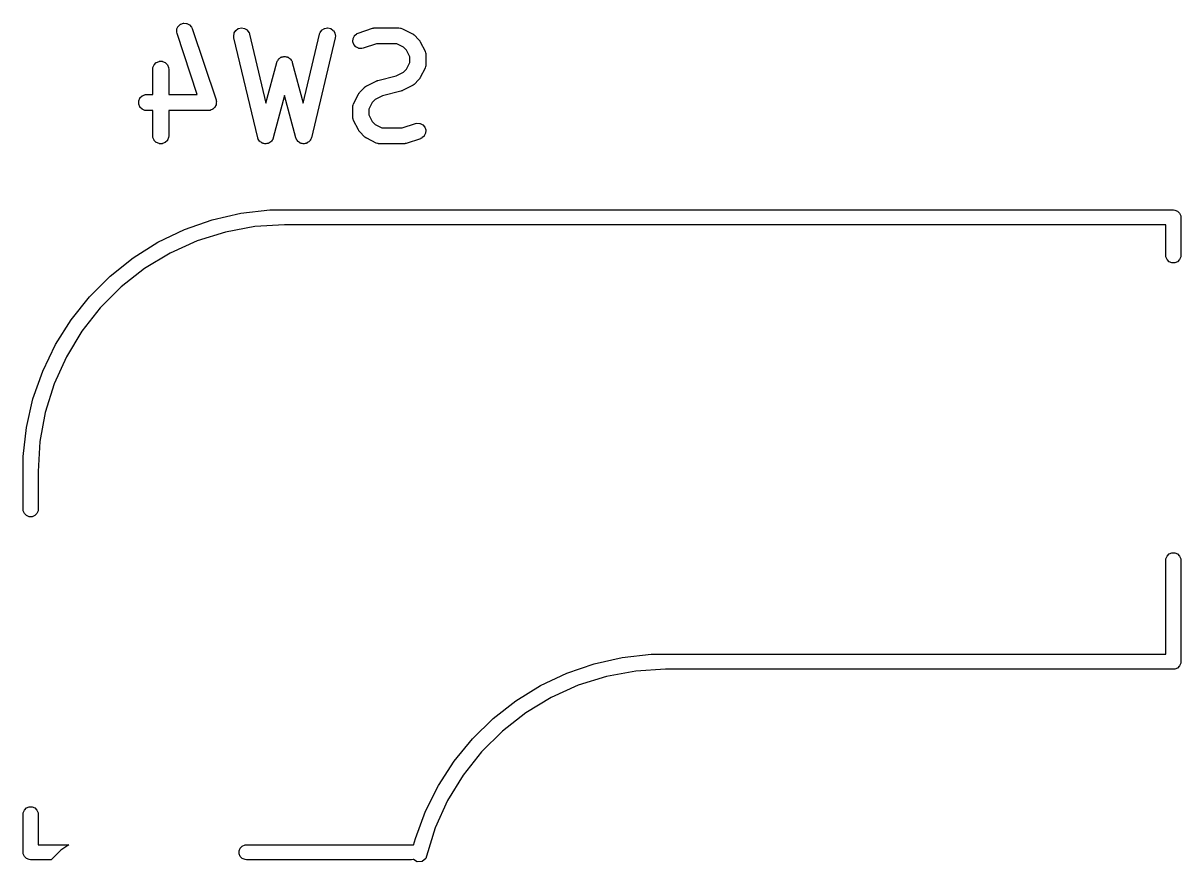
# Model space of a CAD drawing. Header units: millimetres. Extents: x 73.1 to 170.6, y -160.7 to -95.4.
# Drawn here: x 92.72 to 104.3, y -149.8 to -141.41 of the extents above; entities that cross this region are included whole.
import ezdxf

# ---------------------------------------------------------------- set-up
doc = ezdxf.new("R2010")
doc.units = ezdxf.units.MM
doc.layers.add('B.Silkscreen', color=31, linetype='CONTINUOUS', true_color=0xe8b2a7)

msp = doc.modelspace()

# ---------------------------------------------------------------- linework, layer by layer
at = {"layer": 'B.Silkscreen', "linetype": 'CONTINUOUS'}
for p, q in [((94.254601, -141.502225), (94.256676, -141.473035)), ((94.254712, -141.503689), (94.254601, -141.502225)), ((94.257972, -141.518026), (94.254712, -141.503689)), ((94.256676, -141.473035), (94.257191, -141.471154)), ((94.257191, -141.471154), (94.270277, -141.444981)), ((94.270277, -141.444981), (94.271473, -141.44344)), ((94.271473, -141.44344), (94.29358, -141.424266)), ((94.29358, -141.424266), (94.295275, -141.4233)), ((94.295275, -141.4233), (94.323038, -141.414046)), ((94.323038, -141.414046), (94.324974, -141.413802)), ((94.324974, -141.413802), (94.354164, -141.415877)), ((94.354164, -141.415877), (94.356045, -141.416392)), ((94.356045, -141.416392), (94.382218, -141.429478)), ((94.382218, -141.429478), (94.383759, -141.430674)), ((94.383759, -141.430674), (94.402933, -141.452781)), ((94.402933, -141.452781), (94.403722, -141.454019)), ((94.403722, -141.454019), (94.409716, -141.467445)), ((94.409716, -141.467445), (94.409893, -141.467902)), ((94.409893, -141.467902), (94.647988, -142.182186)), ((94.830855, -141.512108), (94.846191, -141.487186)), ((94.846191, -141.487186), (94.847518, -141.485755)), ((94.847518, -141.485755), (94.871225, -141.468598)), ((94.871225, -141.468598), (94.872998, -141.467785)), ((94.872998, -141.467785), (94.901466, -141.461007)), ((94.901466, -141.461007), (94.903416, -141.460934)), ((94.903416, -141.460934), (94.932311, -141.465567)), ((94.932311, -141.465567), (94.934139, -141.466246)), ((94.934139, -141.466246), (94.959061, -141.481582)), ((94.959061, -141.481582), (94.960492, -141.482909)), ((94.960492, -141.482909), (94.977649, -141.506616)), ((94.977649, -141.506616), (94.978325, -141.507918)), ((95.689673, -141.507918), (95.690349, -141.506616)), ((95.690349, -141.506616), (95.707506, -141.482909)), ((95.707506, -141.482909), (95.708937, -141.481582)), ((95.708937, -141.481582), (95.733859, -141.466246)), ((95.733859, -141.466246), (95.735687, -141.465567)), ((95.735687, -141.465567), (95.764582, -141.460934)), ((95.764582, -141.460934), (95.766532, -141.461007)), ((95.766532, -141.461007), (95.795, -141.467785)), ((95.795, -141.467785), (95.796773, -141.468598)), ((95.796773, -141.468598), (95.82048, -141.485755)), ((95.82048, -141.485755), (95.821807, -141.487186)), ((95.821807, -141.487186), (95.837143, -141.512108)), ((96.070606, -141.512544), (96.213462, -141.464925)), ((96.213462, -141.464925), (96.213934, -141.464793)), ((96.213934, -141.464793), (96.220771, -141.463237)), ((96.220771, -141.463237), (96.222216, -141.46264)), ((96.222216, -141.46264), (96.223638, -141.462284)), ((96.223638, -141.462284), (96.22598, -141.462052)), ((96.22598, -141.462052), (96.228273, -141.461532)), ((96.228273, -141.461532), (96.229734, -141.461421)), ((96.229734, -141.461421), (96.231282, -141.46153)), ((96.231282, -141.46153), (96.238271, -141.460843)), ((96.238271, -141.460843), (96.238761, -141.460819)), ((96.238761, -141.460819), (96.476856, -141.460819)), ((96.476856, -141.460819), (96.477346, -141.460843)), ((96.477346, -141.460843), (96.491978, -141.462284)), ((96.491978, -141.462284), (96.493401, -141.462641)), ((96.493401, -141.462641), (96.49514, -141.463361)), ((96.49514, -141.463361), (96.497019, -141.463495)), ((96.497019, -141.463495), (96.498452, -141.463812)), ((96.498452, -141.463812), (96.512184, -141.469067)), ((96.512184, -141.469067), (96.512633, -141.469265)), ((96.512633, -141.469265), (96.607871, -141.516884)), ((94.258105, -141.518498), (94.257972, -141.518026)), ((94.4611, -142.127485), (94.258105, -141.518498)), ((94.825526, -141.544299), (94.825543, -141.542831)), ((94.827514, -141.558867), (94.825526, -141.544299)), ((94.825543, -141.542831), (94.830176, -141.513936)), ((94.827604, -141.559349), (94.827514, -141.558867)), ((95.065699, -142.559349), (94.827604, -141.559349)), ((94.830176, -141.513936), (94.830855, -141.512108)), ((94.978325, -141.507918), (94.983115, -141.521818)), ((94.983115, -141.521818), (94.983252, -141.522289)), ((94.983252, -141.522289), (95.147913, -142.213869)), ((95.520083, -142.213869), (95.684746, -141.522289)), ((95.840394, -141.559348), (95.602299, -142.559349)), ((95.684746, -141.522289), (95.684883, -141.521818)), ((95.684883, -141.521818), (95.689673, -141.507918)), ((95.837143, -141.512108), (95.837822, -141.513936)), ((95.837822, -141.513936), (95.842455, -141.542831)), ((95.840484, -141.558866), (95.840394, -141.559348)), ((95.842472, -141.544299), (95.840484, -141.558866)), ((95.842455, -141.542831), (95.842472, -141.544299)), ((96.016506, -141.597463), (96.018581, -141.568273)), ((96.01675, -141.599399), (96.016506, -141.597463)), ((96.026004, -141.627162), (96.01675, -141.599399)), ((96.018581, -141.568273), (96.019096, -141.566392)), ((96.019096, -141.566392), (96.032182, -141.540219)), ((96.032182, -141.540219), (96.033378, -141.538678)), ((96.033378, -141.538678), (96.055485, -141.519504)), ((96.055485, -141.519504), (96.056723, -141.518715)), ((96.056723, -141.518715), (96.070149, -141.512721)), ((96.070149, -141.512721), (96.070606, -141.512544)), ((96.251741, -141.620819), (96.121202, -141.664332)), ((96.457971, -141.620819), (96.251741, -141.620819)), ((96.524703, -141.654185), (96.457971, -141.620819)), ((96.607871, -141.516884), (96.608298, -141.517124)), ((96.608298, -141.517124), (96.614239, -141.520862)), ((96.614239, -141.520862), (96.615677, -141.521459)), ((96.615677, -141.521459), (96.616935, -141.522214)), ((96.616935, -141.522214), (96.618745, -141.5237)), ((96.618745, -141.5237), (96.620741, -141.524956)), ((96.620741, -141.524956), (96.621856, -141.525912)), ((96.621856, -141.525912), (96.622879, -141.527092)), ((96.622879, -141.527092), (96.628299, -141.53154)), ((96.628299, -141.53154), (96.628663, -141.531869)), ((96.628663, -141.531869), (96.676282, -141.579488)), ((96.676282, -141.579488), (96.676611, -141.579852)), ((96.676611, -141.579852), (96.68106, -141.585274)), ((96.68106, -141.585274), (96.682239, -141.586296)), ((96.682239, -141.586296), (96.683195, -141.587411)), ((96.683195, -141.587411), (96.684447, -141.589401)), ((96.684447, -141.589401), (96.685937, -141.591216)), ((96.685937, -141.591216), (96.686692, -141.592475)), ((96.686692, -141.592475), (96.687286, -141.593909)), ((96.687286, -141.593909), (96.691027, -141.599853)), ((96.691027, -141.599853), (96.691267, -141.60028)), ((96.691267, -141.60028), (96.738886, -141.695518)), ((96.02697, -141.628857), (96.026004, -141.627162)), ((96.046144, -141.650964), (96.02697, -141.628857)), ((96.047685, -141.65216), (96.046144, -141.650964)), ((96.073858, -141.665246), (96.047685, -141.65216)), ((96.075739, -141.665761), (96.073858, -141.665246)), ((96.104929, -141.667836), (96.075739, -141.665761)), ((96.106393, -141.667725), (96.104929, -141.667836)), ((96.12073, -141.664465), (96.106393, -141.667725)), ((96.121202, -141.664332), (96.12073, -141.664465)), ((96.553966, -141.683448), (96.524703, -141.654185)), ((96.587332, -141.75018), (96.553966, -141.683448)), ((96.738886, -141.695518), (96.739084, -141.695967)), ((96.739084, -141.695967), (96.744339, -141.709698)), ((96.744339, -141.709698), (96.744656, -141.711131)), ((96.744656, -141.711131), (96.744789, -141.71301)), ((96.744789, -141.71301), (96.74551, -141.71475)), ((96.74551, -141.71475), (96.745867, -141.716173)), ((96.745867, -141.716173), (96.747308, -141.730805)), ((96.747308, -141.730805), (96.747332, -141.731295)), ((96.747332, -141.731295), (96.747332, -141.826533)), ((94.017726, -141.857607), (94.028925, -141.830571)), ((94.028925, -141.830571), (94.030008, -141.828948)), ((94.030008, -141.828948), (94.0507, -141.808256)), ((94.0507, -141.808256), (94.052323, -141.807173)), ((94.052323, -141.807173), (94.079359, -141.795974)), ((94.079359, -141.795974), (94.081272, -141.795593)), ((94.081272, -141.795593), (94.110536, -141.795593)), ((94.110536, -141.795593), (94.112449, -141.795974)), ((94.112449, -141.795974), (94.139485, -141.807173)), ((94.139485, -141.807173), (94.141108, -141.808256)), ((94.141108, -141.808256), (94.1618, -141.828948)), ((94.1618, -141.828948), (94.162883, -141.830571)), ((94.162883, -141.830571), (94.174082, -141.857607)), ((95.147913, -142.213869), (95.2567, -141.80592)), ((95.2567, -141.80592), (95.256849, -141.805453)), ((95.256849, -141.805453), (95.257935, -141.802554)), ((95.257935, -141.802554), (95.258052, -141.801679)), ((95.258052, -141.801679), (95.25868, -141.799837)), ((95.25868, -141.799837), (95.259461, -141.798485)), ((95.259461, -141.798485), (95.262013, -141.791685)), ((95.262013, -141.791685), (95.262724, -141.790402)), ((95.262724, -141.790402), (95.268544, -141.782797)), ((95.268544, -141.782797), (95.273343, -141.77451)), ((95.273343, -141.77451), (95.27463, -141.773045)), ((95.27463, -141.773045), (95.27796, -141.770495)), ((95.27796, -141.770495), (95.280511, -141.767164)), ((95.280511, -141.767164), (95.281975, -141.765877)), ((95.281975, -141.765877), (95.290263, -141.761077)), ((95.290263, -141.761077), (95.297869, -141.755257)), ((95.297869, -141.755257), (95.299619, -141.754397)), ((95.299619, -141.754397), (95.303669, -141.753316)), ((95.303669, -141.753316), (95.307302, -141.751214)), ((95.307302, -141.751214), (95.309147, -141.750586)), ((95.309147, -141.750586), (95.318644, -141.749323)), ((95.318644, -141.749323), (95.327896, -141.746857)), ((95.327896, -141.746857), (95.329842, -141.746732)), ((95.329842, -141.746732), (95.333995, -141.747283)), ((95.333995, -141.747283), (95.338157, -141.746731)), ((95.338157, -141.746731), (95.340103, -141.746856)), ((95.340103, -141.746856), (95.349363, -141.749325)), ((95.349363, -141.749325), (95.358851, -141.750586)), ((95.358851, -141.750586), (95.360697, -141.751215)), ((95.360697, -141.751215), (95.364322, -141.753313)), ((95.364322, -141.753313), (95.368379, -141.754396)), ((95.368379, -141.754396), (95.370129, -141.755257)), ((95.370129, -141.755257), (95.377734, -141.761078)), ((95.377734, -141.761078), (95.386022, -141.765877)), ((95.386022, -141.765877), (95.387488, -141.767165)), ((95.387488, -141.767165), (95.390037, -141.770496)), ((95.390037, -141.770496), (95.393367, -141.773045)), ((95.393367, -141.773045), (95.394655, -141.77451)), ((95.394655, -141.77451), (95.399452, -141.782795)), ((95.399452, -141.782795), (95.405275, -141.790403)), ((95.405275, -141.790403), (95.405986, -141.791686)), ((95.405986, -141.791686), (95.408534, -141.798481)), ((95.408534, -141.798481), (95.409317, -141.799833)), ((95.409317, -141.799833), (95.409947, -141.801682)), ((95.409947, -141.801682), (95.410063, -141.802561)), ((95.410063, -141.802561), (95.411148, -141.805452)), ((95.411148, -141.805452), (95.411298, -141.80592)), ((95.411298, -141.80592), (95.520083, -142.213869)), ((96.553966, -141.87438), (96.587332, -141.807648)), ((96.587332, -141.807648), (96.587332, -141.75018)), ((96.744339, -141.84813), (96.739084, -141.861861)), ((96.744656, -141.846697), (96.744339, -141.84813)), ((96.744789, -141.844817), (96.744656, -141.846697)), ((96.74551, -141.843079), (96.744789, -141.844817)), ((96.745867, -141.841655), (96.74551, -141.843079)), ((96.747308, -141.827023), (96.745867, -141.841655)), ((96.747332, -141.826533), (96.747308, -141.827023)), ((94.015904, -141.874152), (94.015928, -141.873662)), ((94.015904, -142.127485), (94.015904, -141.874152)), ((94.015928, -141.873662), (94.017369, -141.85903)), ((94.017369, -141.85903), (94.017726, -141.857607)), ((94.174082, -141.857607), (94.174439, -141.85903)), ((94.174439, -141.85903), (94.17588, -141.873662)), ((94.17588, -141.873662), (94.175904, -141.874152)), ((94.175904, -141.874152), (94.175904, -142.127485)), ((96.266977, -141.987016), (96.448937, -141.941525)), ((96.448937, -141.941525), (96.524703, -141.903642)), ((96.524703, -141.903642), (96.553966, -141.87438)), ((96.683196, -141.970416), (96.682237, -141.971534)), ((96.684449, -141.968422), (96.683196, -141.970416)), ((96.685936, -141.966613), (96.684449, -141.968422)), ((96.686693, -141.965352), (96.685936, -141.966613)), ((96.687288, -141.963912), (96.686693, -141.965352)), ((96.691026, -141.957976), (96.687288, -141.963912)), ((96.691267, -141.957548), (96.691026, -141.957976)), ((96.738886, -141.86231), (96.691267, -141.957548)), ((96.739084, -141.861861), (96.738886, -141.86231)), ((96.086954, -142.103297), (96.134573, -142.055678)), ((96.134573, -142.055678), (96.134937, -142.055349)), ((96.134937, -142.055349), (96.14036, -142.050897)), ((96.14036, -142.050897), (96.141382, -142.04972)), ((96.141382, -142.04972), (96.142494, -142.048766)), ((96.142494, -142.048766), (96.144486, -142.047511)), ((96.144486, -142.047511), (96.146302, -142.046022)), ((96.146302, -142.046022), (96.147558, -142.045269)), ((96.147558, -142.045269), (96.148992, -142.044673)), ((96.148992, -142.044673), (96.154938, -142.040933)), ((96.154938, -142.040933), (96.155365, -142.040693)), ((96.155365, -142.040693), (96.250603, -141.993074)), ((96.250603, -141.993074), (96.251048, -141.992878)), ((96.251048, -141.992878), (96.251635, -141.992652)), ((96.251635, -141.992652), (96.252661, -141.992106)), ((96.252661, -141.992106), (96.258725, -141.989938)), ((96.258725, -141.989938), (96.264783, -141.987621)), ((96.264783, -141.987621), (96.265914, -141.987369)), ((96.265914, -141.987369), (96.266511, -141.987157)), ((96.266511, -141.987157), (96.266977, -141.987016)), ((96.607871, -142.040944), (96.512633, -142.088563)), ((96.608299, -142.040703), (96.607871, -142.040944)), ((96.614235, -142.036965), (96.608299, -142.040703)), ((96.615675, -142.03637), (96.614235, -142.036965)), ((96.616936, -142.035613), (96.615675, -142.03637)), ((96.618745, -142.034126), (96.616936, -142.035613)), ((96.620739, -142.032873), (96.618745, -142.034126)), ((96.621857, -142.031914), (96.620739, -142.032873)), ((96.622877, -142.030736), (96.621857, -142.031914)), ((96.628299, -142.026288), (96.622877, -142.030736)), ((96.628663, -142.025959), (96.628299, -142.026288)), ((96.676282, -141.97834), (96.628663, -142.025959)), ((96.676611, -141.977976), (96.676282, -141.97834)), ((96.681059, -141.972554), (96.676611, -141.977976)), ((96.682237, -141.971534), (96.681059, -141.972554)), ((93.874488, -142.192853), (93.874869, -142.19094)), ((93.874488, -142.222117), (93.874488, -142.192853)), ((93.874869, -142.19094), (93.886068, -142.163904)), ((93.886068, -142.163904), (93.887151, -142.162281)), ((93.887151, -142.162281), (93.907843, -142.141589)), ((93.907843, -142.141589), (93.909466, -142.140506)), ((93.909466, -142.140506), (93.936502, -142.129307)), ((93.936502, -142.129307), (93.937925, -142.12895)), ((93.937925, -142.12895), (93.952557, -142.127509)), ((93.952557, -142.127509), (93.953047, -142.127485)), ((93.953047, -142.127485), (94.015904, -142.127485)), ((94.175904, -142.127485), (94.4611, -142.127485)), ((94.647988, -142.182186), (94.648121, -142.182659)), ((94.648121, -142.182659), (94.649675, -142.189499)), ((94.649675, -142.189499), (94.650272, -142.190938)), ((94.650272, -142.190938), (94.650653, -142.192853)), ((94.650653, -142.192853), (94.650653, -142.193793)), ((94.650653, -142.193793), (94.651381, -142.196995)), ((94.651492, -142.198459), (94.650653, -142.210261)), ((94.651381, -142.196995), (94.651492, -142.198459)), ((95.333998, -142.137017), (95.220822, -142.561432)), ((95.447176, -142.561432), (95.333998, -142.137017)), ((96.02435, -142.219327), (96.071969, -142.124089)), ((96.071969, -142.124089), (96.072209, -142.123662)), ((96.072209, -142.123662), (96.075949, -142.117716)), ((96.075949, -142.117716), (96.076545, -142.116282)), ((96.076545, -142.116282), (96.077298, -142.115026)), ((96.077298, -142.115026), (96.078787, -142.11321)), ((96.078787, -142.11321), (96.080042, -142.111218)), ((96.080042, -142.111218), (96.080996, -142.110106)), ((96.080996, -142.110106), (96.082173, -142.109084)), ((96.082173, -142.109084), (96.086625, -142.103661)), ((96.086625, -142.103661), (96.086954, -142.103297)), ((96.238533, -142.177993), (96.20927, -142.207257)), ((96.314299, -142.14011), (96.238533, -142.177993)), ((96.496259, -142.094621), (96.314299, -142.14011)), ((96.49673, -142.094478), (96.496259, -142.094621)), ((96.497321, -142.094266), (96.49673, -142.094478)), ((96.498453, -142.094016), (96.497321, -142.094266)), ((96.504489, -142.091705), (96.498453, -142.094016)), ((96.510574, -142.089532), (96.504489, -142.091705)), ((96.511597, -142.088984), (96.510574, -142.089532)), ((96.512182, -142.088761), (96.511597, -142.088984)), ((96.512633, -142.088563), (96.512182, -142.088761)), ((93.874869, -142.22403), (93.874488, -142.222117)), ((93.886068, -142.251066), (93.874869, -142.22403)), ((93.887151, -142.252689), (93.886068, -142.251066)), ((93.907843, -142.273381), (93.887151, -142.252689)), ((93.909466, -142.274464), (93.907843, -142.273381)), ((93.936502, -142.285663), (93.909466, -142.274464)), ((93.937925, -142.28602), (93.936502, -142.285663)), ((93.952557, -142.287461), (93.937925, -142.28602)), ((93.953047, -142.287485), (93.952557, -142.287461)), ((94.015904, -142.287485), (93.953047, -142.287485)), ((94.015904, -142.540819), (94.015904, -142.287485)), ((94.572094, -142.287485), (94.175904, -142.287485)), ((94.175904, -142.287485), (94.175904, -142.540819)), ((94.572585, -142.287461), (94.572094, -142.287485)), ((94.579569, -142.286772), (94.572585, -142.287461)), ((94.581118, -142.286883), (94.579569, -142.286772)), ((94.583058, -142.286638), (94.581118, -142.286883)), ((94.583946, -142.286341), (94.583058, -142.286638)), ((94.587215, -142.28602), (94.583946, -142.286341)), ((94.58864, -142.285663), (94.587215, -142.28602)), ((94.599588, -142.281127), (94.58864, -142.285663)), ((94.610817, -142.277385), (94.599588, -142.281127)), ((94.612513, -142.276418), (94.610817, -142.277385)), ((94.613933, -142.275185), (94.612513, -142.276418)), ((94.615674, -142.274465), (94.613933, -142.275185)), ((94.617298, -142.27338), (94.615674, -142.274465)), ((94.625675, -142.265001), (94.617298, -142.27338)), ((94.63462, -142.257245), (94.625675, -142.265001)), ((94.635817, -142.255703), (94.63462, -142.257245)), ((94.636658, -142.254019), (94.635817, -142.255703)), ((94.637989, -142.252689), (94.636658, -142.254019)), ((94.639074, -142.251066), (94.637989, -142.252689)), ((94.64361, -142.240111), (94.639074, -142.251066)), ((94.648902, -142.22953), (94.64361, -142.240111)), ((94.649418, -142.227647), (94.648902, -142.22953)), ((94.64955, -142.225771), (94.649418, -142.227647)), ((94.650272, -142.224032), (94.64955, -142.225771)), ((94.650653, -142.222117), (94.650272, -142.224032)), ((94.650653, -142.210261), (94.650653, -142.222117)), ((96.015904, -142.255104), (96.015928, -142.254614)), ((96.015904, -142.350342), (96.015904, -142.255104)), ((96.015928, -142.254614), (96.017369, -142.239982)), ((96.017369, -142.239982), (96.017725, -142.238559)), ((96.017725, -142.238559), (96.018446, -142.236816)), ((96.018446, -142.236816), (96.01858, -142.23494)), ((96.01858, -142.23494), (96.018897, -142.233508)), ((96.018897, -142.233508), (96.024152, -142.219776)), ((96.024152, -142.219776), (96.02435, -142.219327)), ((96.20927, -142.207257), (96.175904, -142.273989)), ((96.175904, -142.273989), (96.175904, -142.331457)), ((96.015928, -142.350832), (96.015904, -142.350342)), ((96.017369, -142.365464), (96.015928, -142.350832)), ((96.017726, -142.366887), (96.017369, -142.365464)), ((96.018446, -142.368626), (96.017726, -142.366887)), ((96.01858, -142.370505), (96.018446, -142.368626)), ((96.018897, -142.371938), (96.01858, -142.370505)), ((96.024152, -142.38567), (96.018897, -142.371938)), ((96.02435, -142.386119), (96.024152, -142.38567)), ((96.071969, -142.481357), (96.02435, -142.386119)), ((96.175904, -142.331457), (96.209271, -142.398191)), ((96.209271, -142.398191), (96.238531, -142.427452)), ((96.238531, -142.427452), (96.305265, -142.460819)), ((96.511495, -142.460819), (96.642033, -142.417306)), ((96.642033, -142.417306), (96.642505, -142.417173)), ((96.642505, -142.417173), (96.656842, -142.413913)), ((96.656842, -142.413913), (96.658306, -142.413802)), ((96.658306, -142.413802), (96.687496, -142.415877)), ((96.687496, -142.415877), (96.689377, -142.416392)), ((96.689377, -142.416392), (96.715551, -142.429478)), ((96.715551, -142.429478), (96.717092, -142.430674)), ((96.717092, -142.430674), (96.736266, -142.452782)), ((94.015928, -142.541309), (94.015904, -142.540819)), ((94.017369, -142.555941), (94.015928, -142.541309)), ((94.17588, -142.541309), (94.174439, -142.555941)), ((94.175904, -142.540819), (94.17588, -142.541309)), ((96.072209, -142.481785), (96.071969, -142.481357)), ((96.075949, -142.487728), (96.072209, -142.481785)), ((96.076543, -142.48916), (96.075949, -142.487728)), ((96.077297, -142.490419), (96.076543, -142.48916)), ((96.078787, -142.492235), (96.077297, -142.490419)), ((96.080042, -142.494228), (96.078787, -142.492235)), ((96.080997, -142.495342), (96.080042, -142.494228)), ((96.082177, -142.496365), (96.080997, -142.495342)), ((96.086624, -142.501784), (96.082177, -142.496365)), ((96.086953, -142.502147), (96.086624, -142.501784)), ((96.134572, -142.549767), (96.086953, -142.502147)), ((96.134936, -142.550097), (96.134572, -142.549767)), ((96.305265, -142.460819), (96.511495, -142.460819)), ((96.729857, -142.54296), (96.70775, -142.562134)), ((96.731053, -142.541419), (96.729857, -142.54296)), ((96.74414, -142.515246), (96.731053, -142.541419)), ((96.736266, -142.452782), (96.737232, -142.454477)), ((96.737232, -142.454477), (96.746486, -142.482239)), ((96.744655, -142.513365), (96.74414, -142.515246)), ((96.74673, -142.484175), (96.744655, -142.513365)), ((96.746486, -142.482239), (96.74673, -142.484175)), ((94.017726, -142.557364), (94.017369, -142.555941)), ((94.028925, -142.5844), (94.017726, -142.557364)), ((94.030008, -142.586023), (94.028925, -142.5844)), ((94.0507, -142.606715), (94.030008, -142.586023)), ((94.052323, -142.607798), (94.0507, -142.606715)), ((94.079359, -142.618997), (94.052323, -142.607798)), ((94.081272, -142.619378), (94.079359, -142.618997)), ((94.110536, -142.619378), (94.081272, -142.619378)), ((94.112449, -142.618997), (94.110536, -142.619378)), ((94.139485, -142.607798), (94.112449, -142.618997)), ((94.141108, -142.606715), (94.139485, -142.607798)), ((94.1618, -142.586023), (94.141108, -142.606715)), ((94.162883, -142.5844), (94.1618, -142.586023)), ((94.174082, -142.557364), (94.162883, -142.5844)), ((94.174439, -142.555941), (94.174082, -142.557364)), ((95.065836, -142.55982), (95.065699, -142.559349)), ((95.067402, -142.564366), (95.065836, -142.55982)), ((95.067576, -142.565672), (95.067402, -142.564366)), ((95.068204, -142.567516), (95.067576, -142.565672)), ((95.068905, -142.568727), (95.068204, -142.567516)), ((95.070626, -142.57372), (95.068905, -142.568727)), ((95.071302, -142.575022), (95.070626, -142.57372)), ((95.077541, -142.583643), (95.071302, -142.575022)), ((95.082867, -142.592842), (95.077541, -142.583643)), ((95.084155, -142.594307), (95.082867, -142.592842)), ((95.086629, -142.596201), (95.084155, -142.594307)), ((95.08846, -142.59873), (95.086629, -142.596201)), ((95.08989, -142.600056), (95.08846, -142.59873)), ((95.098947, -142.605628), (95.08989, -142.600056)), ((95.107393, -142.612094), (95.098947, -142.605628)), ((95.109144, -142.612955), (95.107393, -142.612094)), ((95.112153, -142.613757), (95.109144, -142.612955)), ((95.114812, -142.615393), (95.112153, -142.613757)), ((95.116641, -142.616071), (95.114812, -142.615393)), ((95.127145, -142.617755), (95.116641, -142.616071)), ((95.13742, -142.620495), (95.127145, -142.617755)), ((95.139367, -142.62062), (95.13742, -142.620495)), ((95.142453, -142.620209), (95.139367, -142.62062)), ((95.145535, -142.620704), (95.142453, -142.620209)), ((95.147485, -142.620631), (95.145535, -142.620704)), ((95.15784, -142.618164), (95.147485, -142.620631)), ((95.168374, -142.616766), (95.15784, -142.618164)), ((95.170222, -142.616137), (95.168374, -142.616766)), ((95.172919, -142.614575), (95.170222, -142.616137)), ((95.175953, -142.613853), (95.172919, -142.614575)), ((95.177727, -142.613039), (95.175953, -142.613853)), ((95.186345, -142.6068), (95.177727, -142.613039)), ((95.195546, -142.601475), (95.186345, -142.6068)), ((95.197012, -142.600187), (95.195546, -142.601475)), ((95.198907, -142.59771), (95.197012, -142.600187)), ((95.201433, -142.595883), (95.198907, -142.59771)), ((95.202761, -142.594452), (95.201433, -142.595883)), ((95.208337, -142.585387), (95.202761, -142.594452)), ((95.214798, -142.576949), (95.208337, -142.585387)), ((95.21551, -142.575666), (95.214798, -142.576949)), ((95.217365, -142.570716), (95.21551, -142.575666)), ((95.218096, -142.569531), (95.217365, -142.570716)), ((95.218775, -142.567701), (95.218096, -142.569531)), ((95.218983, -142.566402), (95.218775, -142.567701)), ((95.220672, -142.5619), (95.218983, -142.566402)), ((95.220822, -142.561432), (95.220672, -142.5619)), ((95.447325, -142.561899), (95.447176, -142.561432)), ((95.449014, -142.566404), (95.447325, -142.561899)), ((95.449223, -142.567704), (95.449014, -142.566404)), ((95.449902, -142.56953), (95.449223, -142.567704)), ((95.45063, -142.570713), (95.449902, -142.56953)), ((95.452488, -142.575667), (95.45063, -142.570713)), ((95.4532, -142.57695), (95.452488, -142.575667)), ((95.459666, -142.585397), (95.4532, -142.57695)), ((95.465238, -142.594452), (95.459666, -142.585397)), ((95.466565, -142.595883), (95.465238, -142.594452)), ((95.469092, -142.597712), (95.466565, -142.595883)), ((95.470987, -142.600187), (95.469092, -142.597712)), ((95.472452, -142.601475), (95.470987, -142.600187)), ((95.481656, -142.606803), (95.472452, -142.601475)), ((95.490272, -142.613039), (95.481656, -142.606803)), ((95.492045, -142.613853), (95.490272, -142.613039)), ((95.495079, -142.614575), (95.492045, -142.613853)), ((95.497777, -142.616137), (95.495079, -142.614575)), ((95.499623, -142.616766), (95.497777, -142.616137)), ((95.510161, -142.618166), (95.499623, -142.616766)), ((95.520513, -142.620631), (95.510161, -142.618166)), ((95.522463, -142.620704), (95.520513, -142.620631)), ((95.525541, -142.620209), (95.522463, -142.620704)), ((95.528632, -142.620621), (95.525541, -142.620209)), ((95.53058, -142.620496), (95.528632, -142.620621)), ((95.540865, -142.617752), (95.53058, -142.620496)), ((95.551357, -142.616071), (95.540865, -142.617752)), ((95.553186, -142.615392), (95.551357, -142.616071)), ((95.555837, -142.61376), (95.553186, -142.615392)), ((95.558854, -142.612956), (95.555837, -142.61376)), ((95.560605, -142.612095), (95.558854, -142.612956)), ((95.569054, -142.605626), (95.560605, -142.612095)), ((95.578108, -142.600056), (95.569054, -142.605626)), ((95.579539, -142.598729), (95.578108, -142.600056)), ((95.581366, -142.596203), (95.579539, -142.598729)), ((95.583843, -142.594308), (95.581366, -142.596203)), ((95.585131, -142.592842), (95.583843, -142.594308)), ((95.590457, -142.58364), (95.585131, -142.592842)), ((95.596695, -142.575023), (95.590457, -142.58364)), ((95.597372, -142.573719), (95.596695, -142.575023)), ((95.59909, -142.568731), (95.597372, -142.573719)), ((95.599792, -142.56752), (95.59909, -142.568731)), ((95.600423, -142.56567), (95.599792, -142.56752)), ((95.600596, -142.564362), (95.600423, -142.56567)), ((95.602162, -142.559821), (95.600596, -142.564362)), ((95.602299, -142.559349), (95.602162, -142.559821)), ((96.140358, -142.554546), (96.134936, -142.550097)), ((96.141381, -142.555726), (96.140358, -142.554546)), ((96.142494, -142.556681), (96.141381, -142.555726)), ((96.144486, -142.557935), (96.142494, -142.556681)), ((96.146302, -142.559425), (96.144486, -142.557935)), ((96.14756, -142.560179), (96.146302, -142.559425)), ((96.148994, -142.560773), (96.14756, -142.560179)), ((96.154938, -142.564514), (96.148994, -142.560773)), ((96.155365, -142.564754), (96.154938, -142.564514)), ((96.250603, -142.612373), (96.155365, -142.564754)), ((96.251052, -142.612571), (96.250603, -142.612373)), ((96.264783, -142.617826), (96.251052, -142.612571)), ((96.266216, -142.618143), (96.264783, -142.617826)), ((96.268095, -142.618276), (96.266216, -142.618143)), ((96.269835, -142.618997), (96.268095, -142.618276)), ((96.271258, -142.619354), (96.269835, -142.618997)), ((96.28589, -142.620795), (96.271258, -142.619354)), ((96.28638, -142.620819), (96.28589, -142.620795)), ((96.524475, -142.620819), (96.28638, -142.620819)), ((96.524966, -142.620795), (96.524475, -142.620819)), ((96.53195, -142.620106), (96.524966, -142.620795)), ((96.533499, -142.620217), (96.53195, -142.620106)), ((96.534964, -142.620105), (96.533499, -142.620217)), ((96.537251, -142.619584), (96.534964, -142.620105)), ((96.539596, -142.619354), (96.537251, -142.619584)), ((96.541022, -142.618997), (96.539596, -142.619354)), ((96.54246, -142.6184), (96.541022, -142.618997)), ((96.5493, -142.616846), (96.54246, -142.6184)), ((96.549773, -142.616713), (96.5493, -142.616846)), ((96.69263, -142.569094), (96.549773, -142.616713)), ((96.693087, -142.568917), (96.69263, -142.569094)), ((96.706512, -142.562923), (96.693087, -142.568917)), ((96.70775, -142.562134), (96.706512, -142.562923)), ((94.608935, -143.379242), (94.895281, -143.313886)), ((94.895281, -143.313886), (95.187145, -143.281)), ((95.187145, -143.281), (95.334, -143.281)), ((95.334, -143.281), (95.358369, -143.281)), ((95.358369, -143.281), (104.224, -143.281)), ((104.224, -143.281), (104.238632, -143.282441)), ((104.238632, -143.282441), (104.265668, -143.29364)), ((104.265668, -143.29364), (104.28636, -143.314332)), ((104.28636, -143.314332), (104.297559, -143.341368)), ((104.297559, -143.341368), (104.299, -143.356)), ((104.299, -143.356), (104.299, -143.737)), ((94.331706, -143.476249), (94.608935, -143.379242)), ((95.036877, -143.448973), (94.744087, -143.502629)), ((95.334, -143.431), (95.036877, -143.448973)), ((95.358369, -143.431), (95.334, -143.431)), ((104.149, -143.431), (95.358369, -143.431)), ((104.149, -143.737), (104.149, -143.431)), ((94.067082, -143.603685), (94.331706, -143.476249)), ((94.459899, -143.591185), (94.188458, -143.713351)), ((94.744087, -143.502629), (94.459899, -143.591185)), ((93.818391, -143.759948), (94.067082, -143.603685)), ((93.588759, -143.943074), (93.818391, -143.759948)), ((94.188458, -143.713351), (93.933721, -143.867345)), ((104.150441, -143.751632), (104.149, -143.737)), ((104.16164, -143.778668), (104.150441, -143.751632)), ((104.182332, -143.79936), (104.16164, -143.778668)), ((104.209368, -143.810559), (104.182332, -143.79936)), ((104.238632, -143.810559), (104.209368, -143.810559)), ((104.265668, -143.79936), (104.238632, -143.810559)), ((104.28636, -143.778668), (104.265668, -143.79936)), ((104.297559, -143.751632), (104.28636, -143.778668)), ((104.299, -143.737), (104.297559, -143.751632)), ((93.933721, -143.867345), (93.699403, -144.050921)), ((93.381074, -144.150759), (93.588759, -143.943074)), ((93.699403, -144.050921), (93.488921, -144.261403)), ((93.197948, -144.380391), (93.381074, -144.150759)), ((93.488921, -144.261403), (93.305345, -144.495721)), ((93.041685, -144.629082), (93.197948, -144.380391)), ((93.305345, -144.495721), (93.151351, -144.750458)), ((92.914249, -144.893706), (93.041685, -144.629082)), ((93.151351, -144.750458), (93.029185, -145.021899)), ((92.817242, -145.170935), (92.914249, -144.893706)), ((93.029185, -145.021899), (92.940629, -145.306087)), ((92.751886, -145.457281), (92.817242, -145.170935)), ((92.940629, -145.306087), (92.886973, -145.598877)), ((92.719, -145.749145), (92.751886, -145.457281)), ((92.886973, -145.598877), (92.869, -145.896)), ((92.719, -145.896), (92.719, -145.749145)), ((92.719, -146.277), (92.719, -145.896)), ((92.869, -145.896), (92.869, -146.277)), ((92.720441, -146.291632), (92.719, -146.277)), ((92.73164, -146.318668), (92.720441, -146.291632)), ((92.752332, -146.33936), (92.73164, -146.318668)), ((92.779368, -146.350559), (92.752332, -146.33936)), ((92.808632, -146.350559), (92.779368, -146.350559)), ((92.835668, -146.33936), (92.808632, -146.350559)), ((92.85636, -146.318668), (92.835668, -146.33936)), ((92.867559, -146.291632), (92.85636, -146.318668)), ((92.869, -146.277), (92.867559, -146.291632)), ((104.182332, -146.72264), (104.209368, -146.711441)), ((104.209368, -146.711441), (104.238632, -146.711441)), ((104.238632, -146.711441), (104.265668, -146.72264)), ((104.149, -146.785), (104.150441, -146.770368)), ((104.149, -147.726), (104.149, -146.785)), ((104.150441, -146.770368), (104.16164, -146.743332)), ((104.16164, -146.743332), (104.182332, -146.72264)), ((104.265668, -146.72264), (104.28636, -146.743332)), ((104.28636, -146.743332), (104.297559, -146.770368)), ((104.297559, -146.770368), (104.299, -146.785)), ((104.299, -146.785), (104.299, -147.801)), ((98.42977, -147.821294), (98.711948, -147.757906)), ((98.711948, -147.757906), (98.999395, -147.726018)), ((98.999395, -147.726018), (99.144, -147.726)), ((99.144, -147.726), (99.168369, -147.726)), ((99.168369, -147.726), (104.149, -147.726)), ((98.156302, -147.915409), (98.42977, -147.821294)), ((99.144, -147.876), (98.847615, -147.893883)), ((99.168369, -147.876), (99.144, -147.876)), ((104.224, -147.876), (99.168369, -147.876)), ((104.238632, -147.874559), (104.224, -147.876)), ((104.265668, -147.86336), (104.238632, -147.874559)), ((104.28636, -147.842668), (104.265668, -147.86336)), ((104.297559, -147.815632), (104.28636, -147.842668)), ((104.299, -147.801), (104.297559, -147.815632)), ((97.894878, -148.039102), (98.156302, -147.915409)), ((98.555531, -147.947273), (98.271985, -148.035395)), ((98.847615, -147.893883), (98.555531, -147.947273)), ((97.648686, -148.190865), (97.894878, -148.039102)), ((98.271985, -148.035395), (98.001091, -148.15697)), ((97.42073, -148.368849), (97.648686, -148.190865)), ((98.001091, -148.15697), (97.746781, -148.310235)), ((97.746781, -148.310235), (97.512744, -148.492966)), ((97.213787, -148.570882), (97.42073, -148.368849)), ((97.030382, -148.7945), (97.213787, -148.570882)), ((97.512744, -148.492966), (97.302376, -148.702511)), ((96.872752, -149.036977), (97.030382, -148.7945)), ((97.302376, -148.702511), (97.118729, -148.93583)), ((97.118729, -148.93583), (96.964468, -149.189537)), ((96.742819, -149.295357), (96.872752, -149.036977)), ((92.73164, -149.283332), (92.752332, -149.26264)), ((92.752332, -149.26264), (92.779368, -149.251441)), ((92.779368, -149.251441), (92.808632, -149.251441)), ((92.808632, -149.251441), (92.835668, -149.26264)), ((92.835668, -149.26264), (92.85636, -149.283332)), ((96.964468, -149.189537), (96.841832, -149.459952)), ((92.719, -149.325), (92.720441, -149.310368)), ((92.719, -149.706), (92.719, -149.325)), ((92.720441, -149.310368), (92.73164, -149.283332)), ((92.85636, -149.283332), (92.867559, -149.310368)), ((92.867559, -149.310368), (92.869, -149.325)), ((92.869, -149.325), (92.869, -149.631)), ((96.642167, -149.566487), (96.742819, -149.295357)), ((96.841832, -149.459952), (96.752599, -149.74315)), ((96.625008, -149.635082), (96.642167, -149.566487)), ((92.720441, -149.720632), (92.719, -149.706)), ((92.73164, -149.747668), (92.720441, -149.720632)), ((92.869, -149.631), (93.175, -149.631)), ((93.096895, -149.683245), (92.99914, -149.781)), ((93.175074, -149.631007), (93.096895, -149.683245)), ((93.175, -149.631), (93.175074, -149.631007)), ((94.879441, -149.691368), (94.89064, -149.664332)), ((94.879441, -149.720632), (94.879441, -149.691368)), ((94.89064, -149.747668), (94.879441, -149.720632)), ((94.89064, -149.664332), (94.911332, -149.64364)), ((94.911332, -149.64364), (94.938368, -149.632441)), ((94.938368, -149.632441), (94.953, -149.631)), ((94.953, -149.631), (96.604, -149.631)), ((96.604, -149.631), (96.618632, -149.632441)), ((96.618632, -149.632441), (96.625008, -149.635082)), ((92.752332, -149.76836), (92.73164, -149.747668)), ((92.779368, -149.779559), (92.752332, -149.76836)), ((92.794, -149.781), (92.779368, -149.779559)), ((92.99914, -149.781), (92.794, -149.781)), ((94.911332, -149.76836), (94.89064, -149.747668)), ((94.938368, -149.779559), (94.911332, -149.76836)), ((94.953, -149.781), (94.938368, -149.779559)), ((96.604, -149.781), (94.953, -149.781)), ((96.618632, -149.779559), (96.604, -149.781)), ((96.622887, -149.777796), (96.618632, -149.779559)), ((96.660712, -149.801465), (96.622887, -149.777796)), ((96.709333, -149.798096), (96.660712, -149.801465)), ((96.746689, -149.766792), (96.709333, -149.798096)), ((96.752599, -149.74315), (96.746689, -149.766792))]:
    msp.add_line(p, q, dxfattribs=at)

doc.saveas('drawing.dxf')
